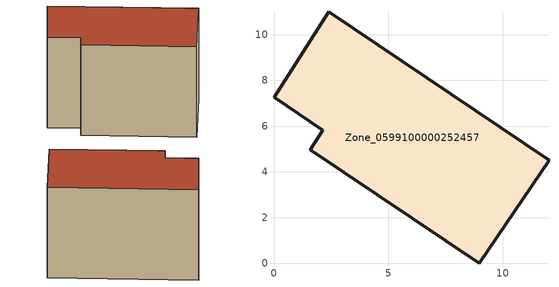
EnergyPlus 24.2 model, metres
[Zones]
Zone_0599100000252457
 floor ground (C_G): 12.02,4.51 8.97,0 1.58,4.98 2.13,5.82 0,7.26 2.38,11.01 z0.99
 wall outside (C_F): 8.97,0 12.02,4.51 2.38,11.01 0,7.26 2.13,5.82 1.58,4.98 8.97,0 z0.99:9.22
 roof outside (C_R): 1.58,4.98 8.97,0 12.02,4.51 2.38,11.01 0,7.26 2.13,5.82 z9.22
[BUILDING]
Pand.0599100000252457: North Axis=0; Terrain=City; Loads Convergence Tolerance Value=0.04; Temperature Convergence Tolerance Value=0.4; Solar Distribution=FullExterior; Maximum Number of Warmup Days=25; Minimum Number of Warmup Days=1
[Site:Location]
Rotterdam.The.Hague.AP_ZH_NLD Design_Conditions: Latitude=51.96; Longitude=4.45; Time Zone=1; Elevation=-4.5
[SITE:GROUNDTEMPERATURE:BUILDINGSURFACE]
18, 18, 18, 18, 18, 18, 18, 18, 18, 18, 18, 18
[MATERIAL] Thermal Absorptance=0.9; Solar Absorptance=0.7; Visible Absorptance=0.7
Name | Roughness | Thickness | Conductivity | Density | Specific Heat
G.TI.1975-1991 | MediumSmooth | 0.15 | 0.288461 | 540 | 1210
F.TI.1975-1991 | Rough | 0.3 | 0.230769 | 1920 | 840
R.TI.1975-1991 | MediumRough | 0.2 | 0.153846 | 1500 | 1000
[CONSTRUCTION]
C_G: G.TI.1975-1991
C_F: F.TI.1975-1991
C_R: R.TI.1975-1991
[ZONE]
Zone_0599100000252457: Type=1; Multiplier=1; Ceiling Height=Autocalculate; Volume=Autocalculate; Floor Area=autocalculate; Part of Total Floor Area=Yes
[ZONEINFILTRATION:DESIGNFLOWRATE]
Infil_Zone_0599100000252457: Zone or ZoneList or Space or SpaceList=Zone_0599100000252457; Schedule=AlwaysOn; Design Flow Rate Calculation Method=Flow/Area; Flow Rate per Floor Area=0.003; Constant Term Coefficient=1; Temperature Term Coefficient=0; Velocity Term Coefficient=0; Velocity Squared Term Coefficient=0
[HVACTEMPLATE:ZONE:IDEALLOADSAIRSYSTEM]
Zone_0599100000252457: Maximum Heating Supply Air Temperature=50; Minimum Cooling Supply Air Temperature=13; Maximum Heating Supply Air Humidity Ratio=0.0156; Minimum Cooling Supply Air Humidity Ratio=0.0077; Heating Limit=NoLimit; Cooling Limit=NoLimit; Dehumidification Control Type=ConstantSensibleHeatRatio; Cooling Sensible Heat Ratio=0.7; Dehumidification Setpoint=60; Humidification Control Type=None; Humidification Setpoint=30; Outdoor Air Method=None; Outdoor Air Flow Rate per Person=0.00944; Outdoor Air Flow Rate per Zone Floor Area=0; Outdoor Air Flow Rate per Zone=0; Demand Controlled Ventilation Type=None; Outdoor Air Economizer Type=NoEconomizer; Heat Recovery Type=None; Sensible Heat Recovery Effectiveness=0.7; Latent Heat Recovery Effectiveness=0.65
[ZONECONTROL:THERMOSTAT]
ThermostatControl_Zone_0599100000252457: Zone or ZoneList=Zone_0599100000252457; Control Type Schedule=DualSetpointControlType; Control 1=Thermostat_Zone_0599100000252457; Temperature Difference Between Cutout And Setpoint=0
[THERMOSTATSETPOINT:DUALSETPOINT]
Thermostat_Zone_0599100000252457: Heating Setpoint Temperature Schedule=HeatingSetpoint_Zone_0599100000252457; Cooling Setpoint Temperature Schedule=CoolingSetpoint_Zone_0599100000252457
[SCHEDULE:COMPACT]
HeatingSetpoint_Zone_0599100000252457: Through: 12/31, For: AllDays, Until: 24:00, 21
CoolingSetpoint_Zone_0599100000252457: Through: 12/31, For: AllDays, Until: 24:00, 24
DualSetpointControlType: Through: 12/31, For: AllDays, Until: 24:00, 4
AlwaysOn: Through: 12/31, For: AllDays, Until: 24:00, 1
